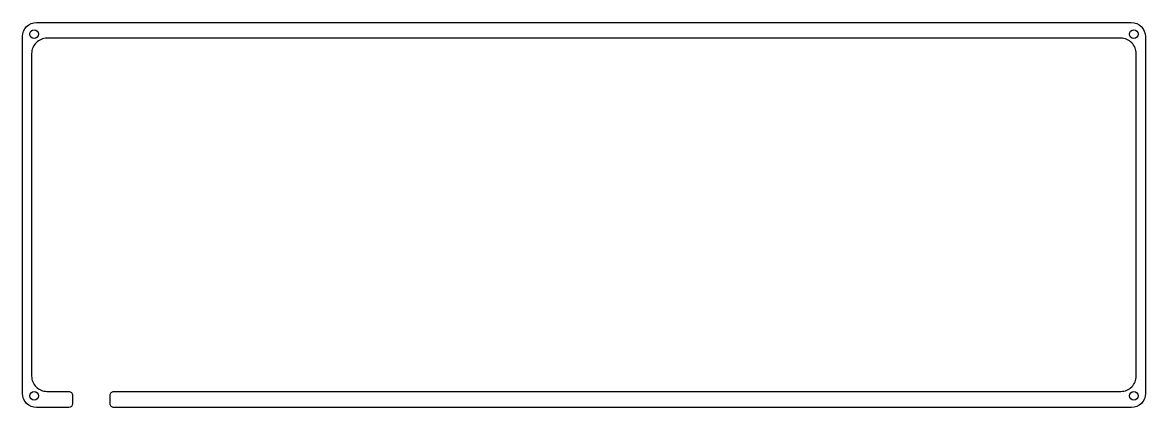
# Model space of a CAD drawing. Header units: millimetres. Extents: x -338 to -14, y 12 to 123.
import ezdxf

# ---------------------------------------------------------------- set-up
doc = ezdxf.new("R2010")
doc.units = ezdxf.units.MM
doc.layers.get('0').update_dxf_attribs({"linetype": 'CONTINUOUS'})

msp = doc.modelspace()

# ---------------------------------------------------------------- linework, layer by layer
msp.add_lwpolyline([(-333.95, 123.02), (-17.95, 123.03, -0.414123), (-13.87, 118.95), (-13.84, 15.95, -0.414305), (-17.91, 11.88), (-311.67, 11.87, -0.414217), (-312.74, 12.95), (-312.74, 15.45, -0.414214), (-311.67, 16.53), (-20.95, 16.53, 0.414214), (-16.53, 20.95), (-16.53, 114.05, 0.414214), (-20.95, 118.48), (-330.95, 118.48, 0.414214), (-335.38, 114.05), (-335.38, 20.95, 0.414214), (-330.95, 16.53), (-324.67, 16.53, -0.414214), (-323.59, 15.45), (-323.59, 12.95, -0.41421), (-324.67, 11.87), (-333.95, 11.87, -0.414217), (-338.03, 15.95), (-338.03, 118.95, -0.41421)], format="xyb", close=True)
for centre, radius in [((-334.66, 119.65), 1.28), ((-17.24, 119.66), 1.27), ((-334.66, 15.24), 1.27), ((-17.21, 15.24), 1.27)]:
    msp.add_circle(centre, radius)

doc.saveas('drawing.dxf')
